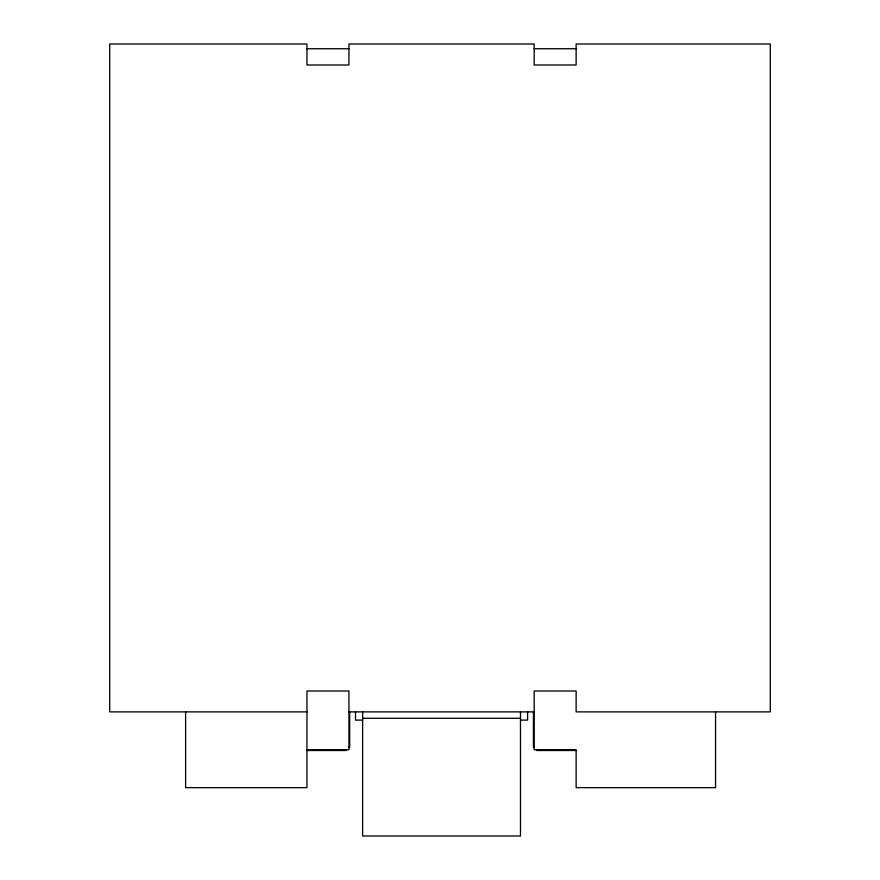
<?xml version="1.0" encoding="UTF-8"?>
<svg xmlns="http://www.w3.org/2000/svg" width="880" height="880" viewBox="0 0 880 880"><rect width="100%" height="100%" fill="white"/><g stroke="black" fill="none" stroke-linecap="round" stroke-linejoin="round"><path stroke-width="1.32" d="M306.966 48.73L348.942 48.73M534.16 48.73L576.136 48.73M306.966 711.887L109.703 711.887L109.703 44L306.966 44L306.966 64.988L348.942 64.988L348.942 44L534.16 44L534.16 64.988L576.136 64.988L576.136 44L770.297 44L770.297 711.887L576.136 711.887L576.136 690.998L534.16 690.998L534.16 749.76L576.136 749.76L576.136 787.644L715.55 787.644L715.55 711.887M348.942 711.887L534.16 711.887M362.626 718.278L520.476 718.278M362.626 720.104L355.509 720.104L355.509 711.887M520.476 720.104L527.593 720.104L527.593 711.887M348.942 747.032L349.668 747.032L349.668 711.887M534.16 747.032L533.434 747.032L533.434 711.887M306.966 749.76L348.942 749.76L348.942 690.998L306.966 690.998L306.966 787.644L185.614 787.644L185.614 711.887M306.966 750.497L346.203 750.497L346.203 749.76M576.136 750.497L536.899 750.497L536.899 749.76M520.476 711.887L520.476 836L362.626 836L362.626 711.887"/></g></svg>
